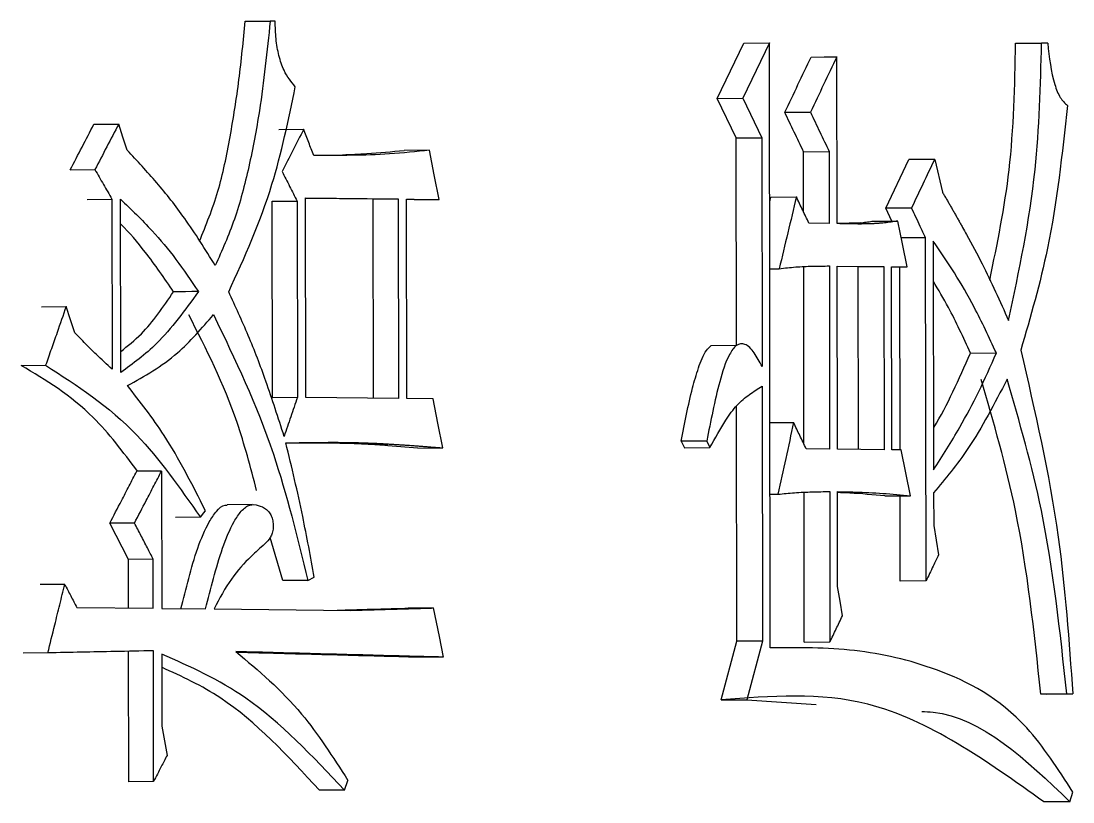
# Model space of a CAD drawing. Header units: millimetres. Extents: x 1726 to 4771, y 590 to 2743.
# Drawn here: x 3178.022 to 3181.504, y 941.124 to 943.708 of the extents above; entities that cross this region are included whole.
import ezdxf

# ---------------------------------------------------------------- set-up
doc = ezdxf.new("R2010")
doc.units = ezdxf.units.MM

msp = doc.modelspace()

# ---------------------------------------------------------------- linework, layer by layer
at = {"color": 7, "linetype": 'Continuous', "lineweight": 25}
for p, q in [((3178.7645, 943.7073), (3178.847, 943.7079)), ((3178.8636, 943.7077), (3178.847, 943.7079)), ((3180.3265, 943.4519), (3180.4149, 943.6347)), ((3180.4996, 943.6353), (3180.4111, 943.4524)), ((3180.4149, 943.6347), (3180.4996, 943.6353)), ((3180.5024, 941.6341), (3180.4996, 943.6353)), ((3181.3145, 943.6347), (3181.4004, 943.6352)), ((3181.4205, 943.635), (3181.4004, 943.6352)), ((3180.7235, 943.0377), (3180.7228, 943.5894)), ((3180.3265, 943.4519), (3180.4111, 943.4524)), ((3180.3893, 943.3213), (3180.3265, 943.4519)), ((3180.4111, 943.4524), (3180.474, 943.3219)), ((3180.5502, 943.406), (3180.635, 943.4065)), ((3178.2636, 943.3664), (3178.3455, 943.367)), ((3178.8753, 943.3491), (3178.9579, 943.3497)), ((3180.3893, 943.3213), (3180.474, 943.3219)), ((3180.3903, 942.6338), (3180.3893, 943.3213)), ((3180.474, 943.3219), (3180.475, 942.5647)), ((3179.3739, 943.2803), (3179.2907, 943.2797)), ((3180.6124, 943.2754), (3180.6974, 943.276)), ((3180.6127, 943.0757), (3180.6124, 943.2754)), ((3180.6974, 943.276), (3180.6977, 943.038)), ((3181.0466, 943.2501), (3180.9612, 943.2496)), ((3181.0466, 943.2501), (3181.0722, 943.1417)), ((3178.1851, 943.2158), (3178.2668, 943.2164)), ((3180.8849, 943.0883), (3180.9612, 943.2496)), ((3178.2415, 943.1179), (3178.3233, 943.1185)), ((3178.3233, 943.1185), (3178.3241, 942.556)), ((3178.3523, 942.5449), (3178.3514, 943.1182)), ((3178.8536, 943.1114), (3178.9362, 943.112)), ((3178.8545, 942.4624), (3178.8536, 943.1114)), ((3178.9362, 943.112), (3178.9372, 942.463)), ((3178.9647, 942.4627), (3178.9638, 943.1225)), ((3178.9638, 943.1225), (3179.2707, 943.1192)), ((3179.1877, 943.1186), (3178.9638, 943.121)), ((3179.1877, 943.1186), (3179.2707, 943.1192)), ((3179.1886, 942.4588), (3179.1877, 943.1186)), ((3179.2707, 943.1192), (3179.2717, 942.4593)), ((3179.2989, 942.459), (3179.298, 943.1189)), ((3179.298, 943.1189), (3179.4067, 943.1177)), ((3179.3235, 943.1171), (3179.298, 943.1174)), ((3179.3235, 943.1171), (3179.4067, 943.1177)), ((3180.5003, 943.11), (3180.504, 943.1253)), ((3180.504, 943.1253), (3180.5887, 943.1258)), ((3180.9702, 943.0888), (3180.8849, 943.0883)), ((3180.9048, 943.046), (3180.8849, 943.0883)), ((3180.839, 943.0456), (3180.9242, 943.0461)), ((3180.6977, 943.038), (3180.6304, 943.0388)), ((3180.7995, 943.0401), (3180.7272, 943.0376)), ((3181.0163, 942.9909), (3180.9356, 942.9904)), ((3181.018, 941.8551), (3181.0163, 942.9909)), ((3181.0419, 942.9798), (3181.043, 942.2226)), ((3180.5006, 942.8883), (3180.5319, 942.8885)), ((3180.6138, 942.3077), (3180.613, 942.8968)), ((3180.6979, 942.8974), (3180.6988, 942.2916)), ((3180.7246, 942.2913), (3180.7237, 942.8971)), ((3180.7237, 942.8971), (3180.8783, 942.8952)), ((3180.7931, 942.8947), (3180.7237, 942.8955)), ((3180.7931, 942.8947), (3180.8783, 942.8952)), ((3180.794, 942.2905), (3180.7931, 942.8947)), ((3180.8783, 942.8952), (3180.8791, 942.2895)), ((3180.9039, 942.8949), (3180.9551, 942.8943)), ((3180.9048, 942.2892), (3180.9039, 942.8949)), ((3180.9039, 942.894), (3180.9551, 942.8943)), ((3180.932, 942.2888), (3180.9312, 942.8941)), ((3178.0899, 942.7625), (3178.1715, 942.7631)), ((3180.3908, 942.6338), (3180.3055, 942.6333)), ((3181.165, 942.6089), (3181.2506, 942.6095)), ((3178.0223, 942.5684), (3178.1038, 942.569)), ((3180.4751, 942.4998), (3180.4763, 941.6561)), ((3178.8545, 942.4624), (3178.9372, 942.463)), ((3179.2717, 942.4593), (3178.9647, 942.4627)), ((3179.386, 942.4581), (3179.2989, 942.459)), ((3180.3917, 941.6555), (3180.3906, 942.4345)), ((3180.5014, 942.3791), (3180.5794, 942.3796)), ((3180.2922, 942.3181), (3180.2078, 942.3175)), ((3180.2078, 942.3175), (3180.2183, 942.2957)), ((3180.2922, 942.3181), (3180.3027, 942.2963)), ((3179.3355, 942.2949), (3179.236, 942.3023)), ((3179.3355, 942.2949), (3179.4188, 942.2955)), ((3180.2183, 942.2957), (3180.3027, 942.2963)), ((3180.6988, 942.2916), (3180.6211, 942.2926)), ((3180.8791, 942.2895), (3180.7246, 942.2913)), ((3180.9355, 942.2888), (3180.9048, 942.2892)), ((3178.4874, 942.2189), (3178.4054, 942.2184)), ((3178.4874, 942.2189), (3178.488, 941.7646)), ((3180.5017, 942.1421), (3180.5278, 942.1422)), ((3180.6148, 941.6529), (3180.6141, 942.1487)), ((3180.699, 942.151), (3180.6997, 941.6534)), ((3180.7253, 941.837), (3180.7248, 942.1507)), ((3180.8812, 942.1364), (3180.9665, 942.137)), ((3180.9326, 941.8546), (3180.9322, 942.1368)), ((3181.0431, 942.1469), (3181.0432, 942.0387)), ((3178.7878, 942.1078), (3178.7048, 942.1072)), ((3178.3979, 942.0468), (3178.316, 942.0462)), ((3178.3778, 941.9266), (3178.316, 942.0462)), ((3178.616, 942.0661), (3178.5338, 942.0655)), ((3181.0432, 942.0387), (3181.0587, 941.9412)), ((3178.8884, 941.8563), (3178.8471, 941.9993)), ((3178.4598, 941.9272), (3178.3778, 941.9266)), ((3178.46, 941.7649), (3178.4598, 941.9272)), ((3178.378, 941.7658), (3178.3778, 941.9266)), ((3178.9711, 941.8568), (3178.9931, 941.8674)), ((3178.1672, 941.8437), (3178.0856, 941.8431)), ((3178.9711, 941.8568), (3178.8884, 941.8563)), ((3181.018, 941.8551), (3180.9326, 941.8546)), ((3178.2068, 941.7676), (3178.46, 941.7649)), ((3178.488, 941.7646), (3178.6333, 941.7631)), ((3178.6611, 941.7628), (3179.1141, 941.758)), ((3179.3869, 941.7658), (3179.3037, 941.7652)), ((3180.3398, 941.4614), (3180.3917, 941.6555)), ((3180.4763, 941.6561), (3180.3917, 941.6555)), ((3180.4763, 941.6561), (3180.4244, 941.462)), ((3180.6148, 941.6529), (3180.6997, 941.6534)), ((3178.1109, 941.6171), (3178.0293, 941.6165)), ((3178.3789, 941.191), (3178.3782, 941.6226)), ((3178.4609, 941.1916), (3178.4602, 941.6243)), ((3178.4883, 941.6131), (3178.4886, 941.3752)), ((3179.4197, 941.6032), (3179.3365, 941.6026)), ((3181.4837, 941.4816), (3181.3977, 941.4811)), ((3181.4177, 941.4808), (3181.5037, 941.4814)), ((3181.4837, 941.4816), (3181.5037, 941.4814)), ((3180.3398, 941.4614), (3180.4244, 941.462)), ((3180.4244, 941.462), (3180.6543, 941.4466)), ((3178.4886, 941.3752), (3178.5055, 941.2777)), ((3178.4609, 941.1916), (3178.3789, 941.191)), ((3179.093, 941.1632), (3179.0102, 941.1626)), ((3179.093, 941.1632), (3179.104, 941.1955)), ((3181.4942, 941.1245), (3181.5042, 941.1569)), ((3181.4942, 941.1245), (3181.4083, 941.124))]:
    msp.add_line(p, q, dxfattribs=at)
at = {"color": 7, "linetype": 'Continuous', "lineweight": 25, "flags": 128}
for points in [[(3180.6378, 943.5888), (3180.6803, 943.5891), (3180.7228, 943.5894)], [(3178.3737, 943.2802), (3178.3596, 943.3236), (3178.3455, 943.367)], [(3179.4067, 943.1177), (3179.3903, 943.199), (3179.3739, 943.2803)], [(3180.9551, 942.8943), (3180.9397, 942.9702), (3180.9242, 943.0461)], [(3178.6094, 942.8126), (3178.5879, 942.8125), (3178.5664, 942.8123), (3178.5272, 942.812)], [(3178.1999, 942.6762), (3178.1857, 942.7197), (3178.1715, 942.7631)], [(3179.4188, 942.2955), (3179.4024, 942.3768), (3179.386, 942.4581)], [(3180.9665, 942.137), (3180.951, 942.2129), (3180.9355, 942.2888)], [(3178.6161, 942.0661), (3178.6203, 942.0716), (3178.6266, 942.0796), (3178.6328, 942.0876)], [(3180.7409, 941.7395), (3180.7331, 941.7883), (3180.7253, 941.837)], [(3179.3869, 941.7658), (3179.3965, 941.7187), (3179.406, 941.6716), (3179.4197, 941.6032)]]:
    msp.add_lwpolyline(points, dxfattribs=at)
at = {"color": 7, "linetype": 'Continuous', "lineweight": 25}
for points, knots in [([(3178.6128, 942.9794), (3178.6347, 943.0329), (3178.6781, 943.1392), (3178.7156, 943.3251), (3178.7455, 943.5134), (3178.7581, 943.6426), (3178.7645, 943.7073)], [0, 0, 0, 0, 0.251543, 0.499409, 0.749231, 1, 1, 1, 1]), ([(3178.847, 943.7079), (3178.8366, 943.6081), (3178.8196, 943.4442), (3178.7781, 943.2252), (3178.7325, 943.0487), (3178.6874, 942.9484), (3178.665, 942.8986)], [0, 0, 0, 0, 0.3440816, 0.5653831, 0.7845838, 1, 1, 1, 1]), ([(3178.9302, 943.4907), (3178.9168, 943.507), (3178.8944, 943.5343), (3178.8747, 943.593), (3178.865, 943.649), (3178.864, 943.6881), (3178.8636, 943.7077)], [0, 0, 0, 0, 0.328373, 0.548346, 0.773134, 1, 1, 1, 1]), ([(3181.2288, 942.8508), (3181.2537, 942.9709), (3181.3057, 943.2218), (3181.3115, 943.4931), (3181.3145, 943.6347)], [0, 0, 0, 0, 0.47833, 1, 1, 1, 1]), ([(3181.2909, 942.7172), (3181.3258, 942.881), (3181.3885, 943.1755), (3181.3967, 943.4939), (3181.4004, 943.6352)], [0, 0, 0, 0, 0.55643, 1, 1, 1, 1]), ([(3181.4205, 943.635), (3181.4259, 943.5873), (3181.4335, 943.5215), (3181.4606, 943.4521), (3181.4776, 943.4363), (3181.4859, 943.4286)], [0, 0, 0, 0, 0.571287, 0.789427, 1, 1, 1, 1]), ([(3180.5502, 943.406), (3180.5648, 943.4364), (3180.5941, 943.4974), (3180.6232, 943.5583), (3180.6378, 943.5888)], [0, 0, 0, 0, 0.499999, 1, 1, 1, 1]), ([(3180.7228, 943.5894), (3180.7082, 943.5589), (3180.679, 943.4979), (3180.6497, 943.437), (3180.635, 943.4065)], [0, 0, 0, 0, 0.5, 1, 1, 1, 1]), ([(3178.7096, 942.8116), (3178.7618, 942.9259), (3178.8557, 943.1321), (3178.9072, 943.3802), (3178.9302, 943.4907)], [0, 0, 0, 0, 0.5548426, 1, 1, 1, 1]), ([(3181.4859, 943.4286), (3181.4684, 943.2677), (3181.4375, 942.9822), (3181.3636, 942.7295), (3181.3313, 942.6193)], [0, 0, 0, 0, 0.563683, 1, 1, 1, 1]), ([(3180.6124, 943.2754), (3180.6021, 943.2972), (3180.5814, 943.3407), (3180.5606, 943.3842), (3180.5502, 943.406)], [0, 0, 0, 0, 0.5, 1, 1, 1, 1]), ([(3180.635, 943.4065), (3180.6454, 943.3848), (3180.6662, 943.3413), (3180.687, 943.2977), (3180.6974, 943.276)], [0, 0, 0, 0, 0.500001, 1, 1, 1, 1]), ([(3178.1851, 943.2158), (3178.1982, 943.2409), (3178.2244, 943.2911), (3178.2505, 943.3413), (3178.2636, 943.3664)], [0, 0, 0, 0, 0.499999, 1, 1, 1, 1]), ([(3178.3455, 943.367), (3178.3324, 943.3419), (3178.3062, 943.2917), (3178.28, 943.2415), (3178.2668, 943.2164)], [0, 0, 0, 0, 0.499999, 1, 1, 1, 1]), ([(3178.9579, 943.3497), (3178.946, 943.3264), (3178.9222, 943.2798), (3178.8983, 943.2332), (3178.8864, 943.2099)], [0, 0, 0, 0, 0.4999987, 1, 1, 1, 1]), ([(3178.9911, 943.2628), (3178.9856, 943.2773), (3178.9745, 943.3063), (3178.9635, 943.3352), (3178.9579, 943.3497)], [0, 0, 0, 0, 0.499999, 1, 1, 1, 1]), ([(3178.665, 942.8986), (3178.632, 942.952), (3178.5709, 943.0507), (3178.472, 943.1751), (3178.4065, 943.2451), (3178.3737, 943.2802)], [0, 0, 0, 0, 0.370244, 0.684379, 1, 1, 1, 1]), ([(3179.3739, 943.2803), (3179.3299, 943.2757), (3179.2445, 943.2669), (3179.1168, 943.2629), (3179.033, 943.2629), (3178.9911, 943.2628)], [0, 0, 0, 0, 0.347124, 0.673492, 1, 1, 1, 1]), ([(3179.0908, 943.2645), (3179.0912, 943.2645), (3179.0938, 943.2644), (3179.0876, 943.2637), (3179.0825, 943.2631)], [0, 0, 0, 0, 0.159812, 1, 1, 1, 1]), ([(3179.0876, 943.2653), (3179.1139, 943.2666), (3179.1819, 943.2698), (3179.2494, 943.2759), (3179.2907, 943.2797)], [0, 0, 0, 0, 0.387984, 1, 1, 1, 1]), ([(3180.9702, 943.0888), (3180.983, 943.1157), (3181.0084, 943.1695), (3181.0339, 943.2233), (3181.0466, 943.2501)], [0, 0, 0, 0, 0.499999, 1, 1, 1, 1]), ([(3178.2668, 943.2164), (3178.2763, 943.2001), (3178.2951, 943.1674), (3178.3139, 943.1348), (3178.3233, 943.1185)], [0, 0, 0, 0, 0.499999, 1, 1, 1, 1]), ([(3178.8864, 943.2099), (3178.8947, 943.1936), (3178.9113, 943.1609), (3178.9279, 943.1283), (3178.9362, 943.112)], [0, 0, 0, 0, 0.499998, 1, 1, 1, 1]), ([(3178.3514, 943.1182), (3178.3867, 943.0845), (3178.4501, 943.024), (3178.5362, 942.921), (3178.585, 942.8488), (3178.6094, 942.8126)], [0, 0, 0, 0, 0.385333, 0.691671, 1, 1, 1, 1]), ([(3180.5887, 943.1258), (3180.5793, 943.0863), (3180.5603, 943.0072), (3180.5414, 942.9281), (3180.5319, 942.8885)], [0, 0, 0, 0, 0.499999, 1, 1, 1, 1]), ([(3180.6304, 943.0388), (3180.6234, 943.0533), (3180.6096, 943.0823), (3180.5957, 943.1113), (3180.5887, 943.1258)], [0, 0, 0, 0, 0.5000005, 1, 1, 1, 1]), ([(3181.0722, 943.1417), (3181.0745, 943.1378), (3181.0778, 943.132), (3181.0823, 943.1243), (3181.0857, 943.1185), (3181.089, 943.1127), (3181.0924, 943.1069), (3181.0958, 943.1011), (3181.0991, 943.0953), (3181.1025, 943.0895), (3181.1058, 943.0837), (3181.1092, 943.0779), (3181.1136, 943.0701), (3181.1181, 943.0623), (3181.1225, 943.0545), (3181.1258, 943.0487), (3181.1291, 943.0428), (3181.1325, 943.0369), (3181.1358, 943.031), (3181.1424, 943.0192), (3181.1653, 942.9777), (3181.2186, 942.8796), (3181.2625, 942.7809), (3181.2909, 942.7172)], [0, 0, 0, 0, 0.028965, 0.043448, 0.057931, 0.072414, 0.086896, 0.101379, 0.115862, 0.130344, 0.144827, 0.15931, 0.173793, 0.202758, 0.217241, 0.231723, 0.246206, 0.260689, 0.275172, 0.289654, 0.347586, 0.579334, 1, 1, 1, 1]), ([(3181.0163, 942.9909), (3181.0104, 943.0035), (3180.9998, 943.0261), (3180.9844, 943.0587), (3180.975, 943.0788), (3180.9702, 943.0888)], [0, 0, 0, 0, 0.384576, 0.692287, 1, 1, 1, 1]), ([(3180.9242, 943.0461), (3180.9096, 943.0439), (3180.8913, 943.0411), (3180.8712, 943.0392), (3180.8639, 943.0386), (3180.8584, 943.0382), (3180.8528, 943.0379), (3180.8473, 943.0375), (3180.84, 943.0372), (3180.8326, 943.0369), (3180.8253, 943.0367), (3180.8198, 943.0365), (3180.8143, 943.0364), (3180.8087, 943.0364), (3180.8032, 943.0363), (3180.7959, 943.0363), (3180.7885, 943.0363), (3180.7811, 943.0364), (3180.7756, 943.0365), (3180.7701, 943.0365), (3180.7645, 943.0367), (3180.759, 943.0368), (3180.7535, 943.0369), (3180.7489, 943.037), (3180.7443, 943.0371), (3180.7406, 943.0372), (3180.7369, 943.0373), (3180.7341, 943.0374), (3180.7314, 943.0375), (3180.7278, 943.0376), (3180.7252, 943.0377), (3180.7235, 943.0377)], [0, 0, 0, 0, 0.219728, 0.274659, 0.302124, 0.329589, 0.357054, 0.384519, 0.411984, 0.466914, 0.494379, 0.521844, 0.549309, 0.576774, 0.604239, 0.631703, 0.686633, 0.714098, 0.741563, 0.769028, 0.796493, 0.823958, 0.851423, 0.878888, 0.89262, 0.920085, 0.933818, 0.94755, 0.961283, 0.975015, 1, 1, 1, 1]), ([(3180.8001, 943.0401), (3180.8066, 943.0409), (3180.8196, 943.0423), (3180.8325, 943.0445), (3180.839, 943.0456)], [0, 0, 0, 0, 0.49911, 1, 1, 1, 1]), ([(3178.5272, 942.812), (3178.4965, 942.8569), (3178.4413, 942.9375), (3178.3806, 943.0082), (3178.3522, 943.0362), (3178.3516, 943.0368)], [0, 0, 0, 0, 0.552019, 0.990191, 1, 1, 1, 1]), ([(3181.2506, 942.6095), (3181.2267, 942.6609), (3181.1832, 942.7545), (3181.1124, 942.8764), (3181.0654, 942.9453), (3181.0419, 942.9798)], [0, 0, 0, 0, 0.378477, 0.688442, 1, 1, 1, 1]), ([(3180.5319, 942.8885), (3180.5501, 942.8906), (3180.5869, 942.8948), (3180.6422, 942.897), (3180.6793, 942.8973), (3180.6979, 942.8974)], [0, 0, 0, 0, 0.328217, 0.664033, 1, 1, 1, 1]), ([(3181.165, 942.6089), (3181.1413, 942.6607), (3181.1028, 942.7447), (3181.0589, 942.8184), (3181.0421, 942.8466)], [0, 0, 0, 0, 0.616946, 1, 1, 1, 1]), ([(3178.3522, 942.6145), (3178.3754, 942.6328), (3178.4394, 942.6832), (3178.4931, 942.7619), (3178.5272, 942.812)], [0, 0, 0, 0, 0.36326, 1, 1, 1, 1]), ([(3178.6094, 942.8126), (3178.565, 942.7512), (3178.4861, 942.6423), (3178.393, 942.5745), (3178.3523, 942.5449)], [0, 0, 0, 0, 0.563444, 1, 1, 1, 1]), ([(3178.8932, 942.3336), (3178.8735, 942.3949), (3178.8369, 942.5092), (3178.7756, 942.6691), (3178.7317, 942.764), (3178.7097, 942.8116)], [0, 0, 0, 0, 0.365229, 0.681783, 1, 1, 1, 1]), ([(3178.1715, 942.7631), (3178.1615, 942.7343), (3178.1452, 942.6876), (3178.1227, 942.623), (3178.1101, 942.587), (3178.1038, 942.569)], [0, 0, 0, 0, 0.444062, 0.722031, 1, 1, 1, 1]), ([(3178.3748, 942.5014), (3178.4312, 942.533), (3178.5325, 942.5899), (3178.6206, 942.6914), (3178.6597, 942.7364)], [0, 0, 0, 0, 0.556662, 1, 1, 1, 1]), ([(3178.8022, 942.1549), (3178.782, 942.2314), (3178.7255, 942.4454), (3178.6353, 942.6222), (3178.5774, 942.7358)], [0, 0, 0, 0, 0.357338, 1, 1, 1, 1]), ([(3178.6597, 942.7364), (3178.7309, 942.5879), (3178.8591, 942.3205), (3178.9366, 941.9995), (3178.9711, 941.8568)], [0, 0, 0, 0, 0.555385, 1, 1, 1, 1]), ([(3178.3241, 942.556), (3178.3063, 942.5721), (3178.2763, 942.5991), (3178.2351, 942.6401), (3178.2116, 942.6642), (3178.1999, 942.6762)], [0, 0, 0, 0, 0.425102, 0.712508, 1, 1, 1, 1]), ([(3180.2078, 942.3175), (3180.2191, 942.3775), (3180.2348, 942.4614), (3180.2639, 942.5603), (3180.2835, 942.6122), (3180.3007, 942.6283), (3180.3058, 942.6331)], [0, 0, 0, 0, 0.508866, 0.711252, 0.915261, 1, 1, 1, 1]), ([(3180.475, 942.5647), (3180.4668, 942.5806), (3180.4505, 942.612), (3180.421, 942.6426), (3180.3894, 942.6388), (3180.3583, 942.5945), (3180.3246, 942.4852), (3180.305, 942.3845), (3180.2922, 942.3181)], [0, 0, 0, 0, 0.119334, 0.235111, 0.326467, 0.420991, 0.617683, 1, 1, 1, 1]), ([(3181.0428, 942.361), (3181.0432, 942.3618), (3181.0661, 942.399), (3181.1077, 942.4804), (3181.1459, 942.566), (3181.165, 942.6089)], [0, 0, 0, 0, 0.010209, 0.503797, 1, 1, 1, 1]), ([(3181.043, 942.2226), (3181.0722, 942.2688), (3181.1242, 942.3508), (3181.1935, 942.4804), (3181.2316, 942.5664), (3181.2506, 942.6095)], [0, 0, 0, 0, 0.391375, 0.694883, 1, 1, 1, 1]), ([(3181.3313, 942.6193), (3181.3785, 942.416), (3181.463, 942.0512), (3181.4912, 941.6563), (3181.5037, 941.4814)], [0, 0, 0, 0, 0.557128, 1, 1, 1, 1]), ([(3178.4077, 942.2184), (3178.3602, 942.2816), (3178.2442, 942.4358), (3178.1047, 942.5192), (3178.0223, 942.5684)], [0, 0, 0, 0, 0.409708, 1, 1, 1, 1]), ([(3178.1038, 942.569), (3178.2079, 942.502), (3178.3951, 942.3813), (3178.5481, 942.163), (3178.6161, 942.0661)], [0, 0, 0, 0, 0.555743, 1, 1, 1, 1]), ([(3181.2861, 942.5224), (3181.2445, 942.4423), (3181.1708, 942.3), (3181.0819, 942.1935), (3181.0431, 942.1469)], [0, 0, 0, 0, 0.56329, 1, 1, 1, 1]), ([(3181.3977, 941.4811), (3181.3757, 941.6877), (3181.3366, 942.054), (3181.2417, 942.3798), (3181.2004, 942.5219)], [0, 0, 0, 0, 0.563916, 1, 1, 1, 1]), ([(3181.4837, 941.4816), (3181.4616, 941.6882), (3181.4224, 942.0546), (3181.3275, 942.3804), (3181.2861, 942.5224)], [0, 0, 0, 0, 0.563872, 1, 1, 1, 1]), ([(3178.6328, 942.0876), (3178.589, 942.1741), (3178.5113, 942.3276), (3178.4163, 942.4485), (3178.3748, 942.5014)], [0, 0, 0, 0, 0.56336, 1, 1, 1, 1]), ([(3180.3027, 942.2963), (3180.3197, 942.3274), (3180.3477, 942.3785), (3180.3912, 942.4394), (3180.4328, 942.4729), (3180.4611, 942.4908), (3180.4751, 942.4998)], [0, 0, 0, 0, 0.345508, 0.566176, 0.783683, 1, 1, 1, 1]), ([(3178.9372, 942.463), (3178.9298, 942.4414), (3178.9152, 942.3983), (3178.9005, 942.3552), (3178.8932, 942.3336)], [0, 0, 0, 0, 0.499999, 1, 1, 1, 1]), ([(3180.5794, 942.3796), (3180.5708, 942.34), (3180.5536, 942.2609), (3180.5364, 942.1818), (3180.5278, 942.1422)], [0, 0, 0, 0, 0.499999, 1, 1, 1, 1]), ([(3180.6211, 942.2926), (3180.6141, 942.3071), (3180.6003, 942.3361), (3180.5864, 942.3651), (3180.5794, 942.3796)], [0, 0, 0, 0, 0.500001, 1, 1, 1, 1]), ([(3178.8987, 942.3119), (3178.9011, 942.312), (3178.9047, 942.3121), (3178.9095, 942.3122), (3178.9131, 942.3122), (3178.9167, 942.3123), (3178.9203, 942.3124), (3178.925, 942.3124), (3178.9298, 942.3125), (3178.9346, 942.3126), (3178.9382, 942.3127), (3178.9418, 942.3128), (3178.9453, 942.3128), (3178.9501, 942.3129), (3178.9549, 942.313), (3178.9597, 942.3131), (3178.9632, 942.3131), (3178.9668, 942.3132), (3178.9704, 942.3132), (3178.974, 942.3133), (3178.9776, 942.3133), (3178.9823, 942.3134), (3178.9871, 942.3135), (3178.9919, 942.3135), (3178.9966, 942.3136), (3179.0026, 942.3136), (3179.0098, 942.3137), (3179.0169, 942.3138), (3179.024, 942.3138), (3179.0336, 942.3139), (3179.0431, 942.3139), (3179.0526, 942.3139), (3179.0598, 942.3139), (3179.0669, 942.3139), (3179.074, 942.3139), (3179.0812, 942.3138), (3179.0907, 942.3137), (3179.1002, 942.3136), (3179.1097, 942.3135), (3179.1168, 942.3133), (3179.1239, 942.3132), (3179.131, 942.313), (3179.1382, 942.3129), (3179.1476, 942.3126), (3179.1571, 942.3123), (3179.1666, 942.3119), (3179.1737, 942.3117), (3179.1808, 942.3114), (3179.1879, 942.3111), (3179.195, 942.3108), (3179.2045, 942.3103), (3179.214, 942.3098), (3179.2234, 942.3093), (3179.2305, 942.3089), (3179.2376, 942.3085), (3179.2447, 942.3081), (3179.2518, 942.3077), (3179.2613, 942.3071), (3179.2707, 942.3065), (3179.2801, 942.3059), (3179.2872, 942.3054), (3179.2943, 942.3049), (3179.3014, 942.3045), (3179.3085, 942.304), (3179.3155, 942.3034), (3179.325, 942.3028), (3179.3344, 942.3021), (3179.3438, 942.3013), (3179.3509, 942.3008), (3179.3579, 942.3003), (3179.365, 942.2997), (3179.3744, 942.299), (3179.3838, 942.2983), (3179.3932, 942.2975), (3179.4002, 942.297), (3179.4088, 942.2963), (3179.4149, 942.2958), (3179.4188, 942.2955)], [0, 0, 0, 0, 0.013675, 0.020513, 0.02735, 0.034188, 0.041025, 0.047863, 0.061538, 0.068375, 0.075213, 0.082051, 0.088888, 0.095726, 0.109401, 0.116238, 0.123076, 0.129913, 0.136751, 0.143588, 0.150426, 0.157263, 0.170939, 0.177776, 0.184614, 0.198289, 0.211964, 0.225639, 0.239314, 0.252989, 0.280339, 0.294014, 0.307689, 0.321365, 0.33504, 0.348715, 0.36239, 0.38974, 0.403415, 0.41709, 0.430765, 0.44444, 0.458115, 0.471791, 0.499141, 0.512816, 0.526491, 0.540166, 0.553841, 0.567516, 0.581191, 0.608541, 0.622217, 0.635892, 0.649567, 0.663242, 0.676917, 0.690592, 0.717942, 0.731617, 0.745292, 0.758967, 0.772642, 0.786318, 0.799993, 0.813668, 0.841018, 0.854693, 0.868368, 0.882043, 0.895718, 0.909393, 0.936743, 0.950419, 0.964094, 0.977769, 1, 1, 1, 1]), ([(3178.9931, 941.8674), (3178.9807, 941.9348), (3178.9607, 942.0437), (3178.9281, 942.1912), (3178.9085, 942.2717), (3178.8987, 942.3119)], [0, 0, 0, 0, 0.447142, 0.723428, 1, 1, 1, 1]), ([(3178.9096, 942.3122), (3178.9095, 942.3122), (3178.9079, 942.3122), (3178.9614, 942.3128), (3179.0471, 942.3128), (3179.1456, 942.3097), (3179.1982, 942.3069), (3179.2278, 942.305), (3179.2337, 942.3045), (3179.2363, 942.3043)], [0, 0, 0, 0, 0.003264, 0.080251, 0.478689, 0.740129, 0.863798, 0.938873, 1, 1, 1, 1]), ([(3178.316, 942.0462), (3178.3289, 942.0711), (3178.3503, 942.1122), (3178.3801, 942.1695), (3178.3969, 942.2021), (3178.4054, 942.2184)], [0, 0, 0, 0, 0.432899, 0.71645, 1, 1, 1, 1]), ([(3178.3979, 942.0468), (3178.4109, 942.0716), (3178.4322, 942.1127), (3178.4621, 942.1701), (3178.4789, 942.2027), (3178.4874, 942.2189)], [0, 0, 0, 0, 0.432645, 0.716322, 1, 1, 1, 1]), ([(3180.5278, 942.1422), (3180.5459, 942.144), (3180.5836, 942.1477), (3180.6407, 942.1503), (3180.6795, 942.1508), (3180.699, 942.151)], [0, 0, 0, 0, 0.317979, 0.65893, 1, 1, 1, 1]), ([(3180.7248, 942.1507), (3180.7442, 942.1503), (3180.7943, 942.1494), (3180.875, 942.1456), (3180.936, 942.1399), (3180.9665, 942.137)], [0, 0, 0, 0, 0.239549, 0.619699, 1, 1, 1, 1]), ([(3180.8812, 942.1364), (3180.8428, 942.1401), (3180.7908, 942.1451), (3180.7385, 942.1472), (3180.7248, 942.1477)], [0, 0, 0, 0, 0.739046, 1, 1, 1, 1]), ([(3178.551, 941.7625), (3178.5596, 941.7961), (3178.5855, 941.8971), (3178.6207, 942.016), (3178.6682, 942.0864), (3178.6896, 942.1071), (3178.7023, 942.1057), (3178.7048, 942.1055)], [0, 0, 0, 0, 0.2437269, 0.7339187, 0.8523707, 0.9717568, 1, 1, 1, 1]), ([(3178.6332, 941.7631), (3178.6418, 941.7967), (3178.6677, 941.8978), (3178.703, 942.0154), (3178.7505, 942.0879), (3178.7783, 942.1103), (3178.8077, 942.1064), (3178.83, 942.0968), (3178.845, 942.0817), (3178.8527, 942.0672), (3178.8566, 942.0498), (3178.8573, 942.0312), (3178.8545, 942.0137), (3178.8454, 941.9937), (3178.8205, 941.9698), (3178.7757, 941.9302), (3178.7155, 941.8654), (3178.6794, 941.7974), (3178.6611, 941.7629)], [0, 0, 0, 0, 0.104454, 0.314535, 0.36541, 0.416687, 0.46169, 0.509284, 0.529555, 0.546771, 0.564035, 0.580952, 0.598427, 0.614259, 0.652193, 0.737824, 0.866635, 1, 1, 1, 1]), ([(3178.4598, 941.9272), (3178.4533, 941.9397), (3178.4398, 941.9659), (3178.4192, 942.0058), (3178.405, 942.0332), (3178.3979, 942.0468)], [0, 0, 0, 0, 0.314654, 0.657326, 1, 1, 1, 1]), ([(3181.0587, 941.9412), (3181.0529, 941.9289), (3181.0432, 941.9084), (3181.0296, 941.8797), (3181.0219, 941.8633), (3181.018, 941.8551)], [0, 0, 0, 0, 0.428361, 0.714181, 1, 1, 1, 1]), ([(3178.1109, 941.6171), (3178.1185, 941.6479), (3178.1318, 941.7011), (3178.1505, 941.7767), (3178.1616, 941.8213), (3178.1672, 941.8437)], [0, 0, 0, 0, 0.4083, 0.70415, 1, 1, 1, 1]), ([(3178.1672, 941.8437), (3178.1738, 941.831), (3178.187, 941.8056), (3178.2002, 941.7802), (3178.2068, 941.7676)], [0, 0, 0, 0, 0.5000008, 1, 1, 1, 1]), ([(3179.0686, 941.7585), (3179.0866, 941.759), (3179.1349, 941.7604), (3179.2133, 941.7626), (3179.2736, 941.7644), (3179.3037, 941.7652)], [0, 0, 0, 0, 0.2277326, 0.6138654, 1, 1, 1, 1]), ([(3179.1141, 941.758), (3179.116, 941.758), (3179.1198, 941.7581), (3179.1255, 941.7583), (3179.1303, 941.7584), (3179.135, 941.7586), (3179.1388, 941.7587), (3179.1426, 941.7588), (3179.1464, 941.7589), (3179.1512, 941.759), (3179.1559, 941.7592), (3179.1607, 941.7593), (3179.1645, 941.7594), (3179.1692, 941.7596), (3179.174, 941.7597), (3179.1796, 941.7599), (3179.1853, 941.76), (3179.1901, 941.7602), (3179.1948, 941.7603), (3179.1995, 941.7604), (3179.2071, 941.7606), (3179.2138, 941.7608), (3179.2204, 941.761), (3179.2251, 941.7612), (3179.2327, 941.7614), (3179.2403, 941.7616), (3179.2478, 941.7618), (3179.2535, 941.762), (3179.2582, 941.7621), (3179.263, 941.7623), (3179.2677, 941.7624), (3179.2753, 941.7626), (3179.2819, 941.7628), (3179.2885, 941.763), (3179.2923, 941.7631), (3179.297, 941.7632), (3179.3008, 941.7633), (3179.3055, 941.7635), (3179.3093, 941.7636), (3179.314, 941.7637), (3179.3178, 941.7638), (3179.3225, 941.764), (3179.3263, 941.7641), (3179.331, 941.7642), (3179.3347, 941.7643), (3179.3395, 941.7644), (3179.3432, 941.7646), (3179.3479, 941.7647), (3179.3517, 941.7648), (3179.3564, 941.7649), (3179.3602, 941.765), (3179.3649, 941.7652), (3179.3687, 941.7653), (3179.3734, 941.7654), (3179.3772, 941.7655), (3179.382, 941.7657), (3179.3849, 941.7658), (3179.3869, 941.7658)], [0, 0, 0, 0, 0.020805, 0.04161, 0.062415, 0.072817, 0.093622, 0.104024, 0.114427, 0.135232, 0.156036, 0.166439, 0.187244, 0.197646, 0.218451, 0.239256, 0.260061, 0.280866, 0.291268, 0.312073, 0.332878, 0.374488, 0.38489, 0.405695, 0.4265, 0.468109, 0.488914, 0.509719, 0.530524, 0.540926, 0.561731, 0.582536, 0.624146, 0.634548, 0.655353, 0.665756, 0.686561, 0.696963, 0.717768, 0.72817, 0.748975, 0.759378, 0.780182, 0.790585, 0.81139, 0.821792, 0.842597, 0.852999, 0.873804, 0.884207, 0.905012, 0.915414, 0.936219, 0.946621, 0.967426, 0.977829, 1, 1, 1, 1]), ([(3180.6997, 941.6534), (3180.7066, 941.6678), (3180.7203, 941.6965), (3180.734, 941.7251), (3180.7409, 941.7395)], [0, 0, 0, 0, 0.499999, 1, 1, 1, 1]), ([(3178.4602, 941.6243), (3178.4179, 941.6234), (3178.3387, 941.6218), (3178.2222, 941.6194), (3178.148, 941.6179), (3178.1109, 941.6171)], [0, 0, 0, 0, 0.365313, 0.682655, 1, 1, 1, 1]), ([(3179.4197, 941.6032), (3179.3771, 941.6043), (3179.2426, 941.6079), (3179.0145, 941.6139), (3178.8272, 941.6189), (3178.7336, 941.6214)], [0, 0, 0, 0, 0.188404, 0.594194, 1, 1, 1, 1]), ([(3178.7336, 941.6214), (3178.8085, 941.5586), (3178.9433, 941.4456), (3179.0546, 941.2724), (3179.104, 941.1955)], [0, 0, 0, 0, 0.5560967, 1, 1, 1, 1]), ([(3179.3365, 941.6026), (3179.2938, 941.6038), (3179.1595, 941.6074), (3178.9599, 941.6128), (3178.8015, 941.6169), (3178.7365, 941.6186)], [0, 0, 0, 0, 0.21524, 0.678085, 1, 1, 1, 1]), ([(3181.5042, 941.1569), (3181.4548, 941.2331), (3181.3233, 941.436), (3181.0676, 941.5692), (3180.7815, 941.6358), (3180.5959, 941.6346), (3180.5024, 941.6341)], [0, 0, 0, 0, 0.1805338, 0.4811853, 0.738841, 1, 1, 1, 1]), ([(3179.093, 941.1632), (3178.9868, 941.2757), (3178.798, 941.4757), (3178.5825, 941.5713), (3178.4883, 941.6131)], [0, 0, 0, 0, 0.562636, 1, 1, 1, 1]), ([(3179.0102, 941.1626), (3178.9045, 941.2768), (3178.7411, 941.4534), (3178.5544, 941.5392), (3178.4883, 941.5695)], [0, 0, 0, 0, 0.646379, 1, 1, 1, 1]), ([(3181.4083, 941.124), (3181.2173, 941.2603), (3180.8763, 941.5038), (3180.5038, 941.4744), (3180.3398, 941.4614)], [0, 0, 0, 0, 0.560047, 1, 1, 1, 1]), ([(3181.4177, 941.4808), (3181.414, 941.4809), (3181.4073, 941.481), (3181.4007, 941.481), (3181.3977, 941.4811)], [0, 0, 0, 0, 0.56, 1, 1, 1, 1]), ([(3181.0035, 941.4233), (3181.0162, 941.4227), (3181.1915, 941.4144), (3181.3485, 941.264), (3181.4942, 941.1245)], [0, 0, 0, 0, 0.072034, 1, 1, 1, 1]), ([(3178.5055, 941.2777), (3178.4992, 941.2654), (3178.4885, 941.2449), (3178.4736, 941.2162), (3178.4651, 941.1998), (3178.4609, 941.1916)], [0, 0, 0, 0, 0.428361, 0.714181, 1, 1, 1, 1])]:
    msp.add_open_spline(points, degree=3, knots=knots, dxfattribs=at)

doc.saveas('drawing.dxf')
